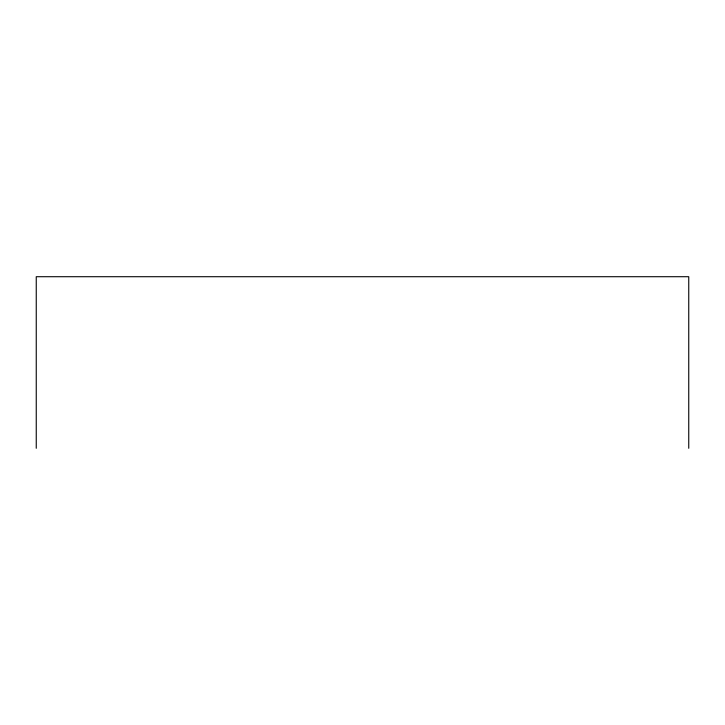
<?xml version="1.0" encoding="UTF-8"?>
<svg xmlns="http://www.w3.org/2000/svg" width="725" height="725" viewBox="0 0 725 725"><rect width="100%" height="100%" fill="white"/><g stroke="black" fill="none" stroke-linecap="round" stroke-linejoin="round"><path stroke-width="1.09" d="M688.75 448.286L688.75 276.714L36.25 276.714L36.25 448.286"/></g></svg>
